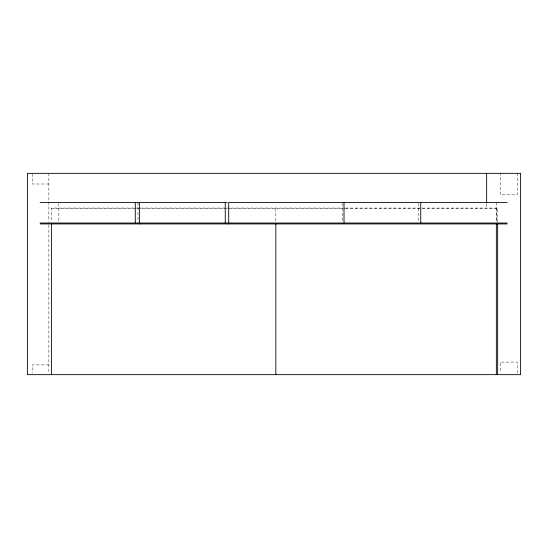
<?xml version="1.0" encoding="UTF-8"?>
<svg xmlns="http://www.w3.org/2000/svg" width="548" height="548" viewBox="0 0 548 548"><rect width="100%" height="100%" fill="white"/><g stroke="black" fill="none" stroke-linecap="round" stroke-linejoin="round"><path stroke-width="0.41" stroke-dasharray="2.74 2.06" d="M48.854 183.998L32.264 183.998L32.264 173.346M344.699 208.062L51.396 208.062L51.396 222.166M345.555 208.062L497.653 208.062L497.653 222.166M51.396 208.535L344.699 208.535M345.322 208.535L497.653 208.535M48.854 364.9L32.264 364.9L32.264 373.03M517.209 173.346L517.209 194.711L500.324 194.711L500.324 173.346M517.209 372.976L517.209 362.091L500.324 362.091L500.324 372.976M496.728 202.575L496.728 222.18M496.351 208.535L496.351 222.166M486.651 203.829L486.651 208.535M418.295 203.431L418.295 222.18M342.63 203.431L342.63 222.18M275.836 208.535L275.836 222.166M137.973 202.575L137.973 222.18M58.848 203.431L58.848 222.18M48.854 173.346L48.854 201.061M48.854 201.917L48.854 221.543M48.854 224.954L48.854 373.03"/><path stroke-width="0.82" d="M40.107 202.575L227.324 202.575M507.106 202.575L228.701 202.575L228.701 223.933M40.107 223.029L344.014 223.029L344.014 202.575M344.158 223.029L507.106 223.029M40.107 223.933L507.106 223.933M497.653 223.44L497.653 374.654M496.351 223.872L496.351 374.654M486.651 173.346L486.651 202.986M420.741 202.575L420.741 223.029M275.836 223.872L275.836 374.654M225.255 202.575L225.255 223.029M139.37 202.575L139.37 223.933M135.281 202.575L135.281 223.029M51.396 223.44L51.396 374.654M520.6 173.346L27.4 173.346L27.4 374.654L520.6 374.654L520.6 173.346"/></g></svg>
